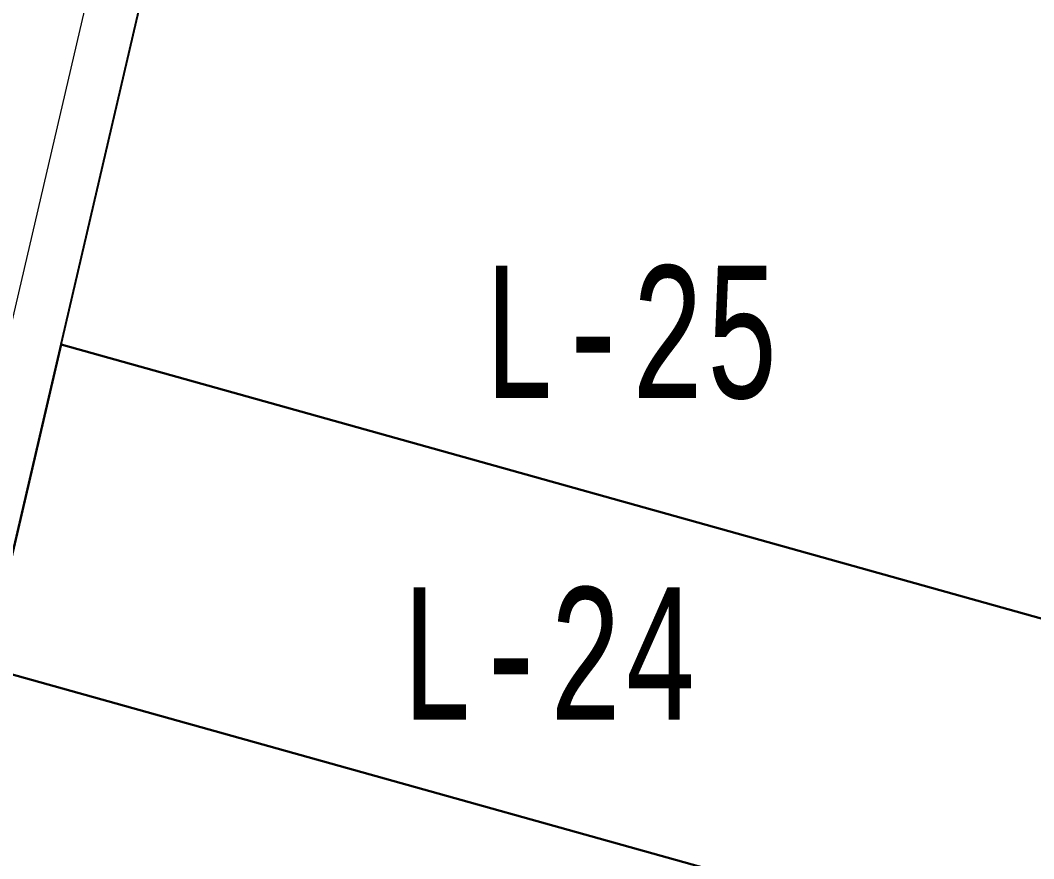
# Model space of a CAD drawing. Header units: millimetres. Extents: x 474016 to 477875, y 2288607 to 2292200.
# Drawn here: x 474341.04 to 474379.33, y 2289522.88 to 2289554.55 of the extents above; entities that cross this region are included whole.
import ezdxf
from ezdxf.enums import TextEntityAlignment as Align

# ---------------------------------------------------------------- set-up
doc = ezdxf.new("R2010")
doc.units = ezdxf.units.MM
doc.header["$LTSCALE"] = 50
doc.layers.add('BANQUETA', color=251, linetype='Continuous', lineweight=5)
doc.layers.add('vialidad', color=5, linetype='Continuous', lineweight=13)
doc.layers.add('CVL_LOTIF', color=1, linetype='Continuous')
doc.layers.add('MZ Y LT', color=7, linetype='Continuous', lineweight=13, true_color=0x0d2bf2)
doc.styles.add('MONOTXT4', font='MONOTXT4.shx', dxfattribs={"width": 0.55})
doc.styles.get("Standard").update_dxf_attribs({"font": 'arial.ttf'})

msp = doc.modelspace()

# ---------------------------------------------------------------- linework, layer by layer
at = {"layer": 'BANQUETA'}
msp.add_lwpolyline([(474390.788, 2289555.222), (474309.95, 2289265.887, -0.414214), (474307.486, 2289264.499), (474281.413, 2289271.783, -0.401534), (474278.594, 2289276.543), (474350.659, 2289585.773, -0.554723), (474353.871, 2289586.869), (474390.125, 2289557.31, -0.298203)], format="xyb", close=True, dxfattribs=at)
at = {"layer": 'CVL_LOTIF'}
msp.add_line((474280.107, 2289274.225), (474352.607, 2289585.319), dxfattribs=at)
for points in [[(474382.504, 2289531.147), (474342.582, 2289542.301), (474339.742, 2289530.116), (474379.141, 2289519.108)], [(474379.141, 2289519.108), (474339.742, 2289530.116), (474336.902, 2289517.931), (474375.777, 2289507.069)]]:
    msp.add_lwpolyline(points, close=True, dxfattribs=at)
msp.add_lwpolyline([(474342.582, 2289542.301), (474382.504, 2289531.147)], dxfattribs=at)

# ---------------------------------------------------------------- texts
at = {"layer": 'MZ Y LT', "lineweight": 13, "style": 'MONOTXT4', "width": 0.65}
for s, p in [('L-25', (474364.094, 2289542.78)), ('L-24', (474360.992, 2289530.668))]:
    msp.add_text(s, height=5, dxfattribs=at).set_placement(p, align=Align.MIDDLE)
at = {"layer": 'vialidad', "color": 5, "lineweight": 13, "width": 0.75}
msp.add_text('SENDERO  CEIBA ', height=6, rotation=76.1813, dxfattribs=at).set_placement((474339.279, 2289563.142), align=Align.MIDDLE)

doc.saveas('drawing.dxf')
